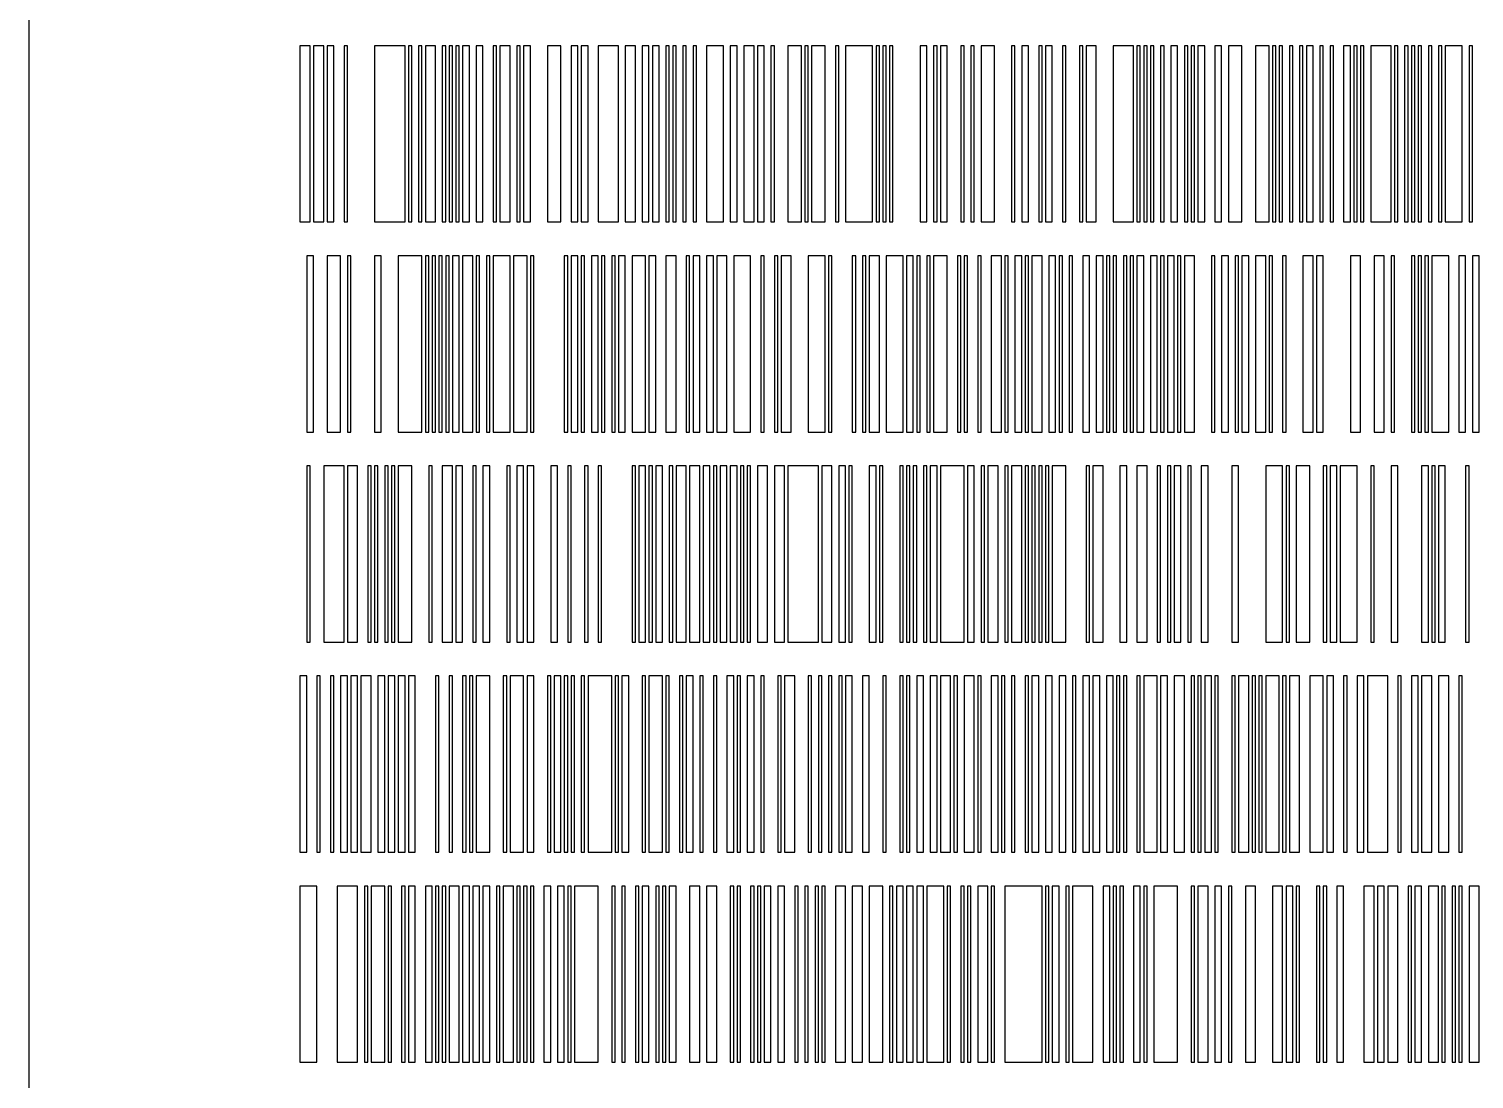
# Model space of a CAD drawing. Header units: metres. Extents: x -150 to 150, y -150 to 150.
# Drawn here: x -150 to -43.4, y -85.2 to -7.8 of the extents above; entities that cross this region are included whole.
import ezdxf

# ---------------------------------------------------------------- set-up
doc = ezdxf.new("R2010")
doc.units = ezdxf.units.M

msp = doc.modelspace()

# ---------------------------------------------------------------- linework, layer by layer
for points in [[(150, 150), (-150, 150), (-150, -150), (150, -150)], [(-130, -22), (-129.25, -22), (-129.25, -9), (-130, -9), (-130, -22)], [(-129, -22), (-128.25, -22), (-128.25, -9), (-129, -9), (-129, -22)], [(-128, -22), (-127.5, -22), (-127.5, -9), (-128, -9), (-128, -22)], [(-126.75, -22), (-126.5, -22), (-126.5, -9), (-126.75, -9), (-126.75, -22)], [(-124.5, -22), (-122.25, -22), (-122.25, -9), (-124.5, -9), (-124.5, -22)], [(-122, -22), (-121.75, -22), (-121.75, -9), (-122, -9), (-122, -22)], [(-121.25, -22), (-121, -22), (-121, -9), (-121.25, -9), (-121.25, -22)], [(-120.75, -22), (-120, -22), (-120, -9), (-120.75, -9), (-120.75, -22)], [(-119.5, -22), (-119.25, -22), (-119.25, -9), (-119.5, -9), (-119.5, -22)], [(-119, -22), (-118.75, -22), (-118.75, -9), (-119, -9), (-119, -22)], [(-118.5, -22), (-118.25, -22), (-118.25, -9), (-118.5, -9), (-118.5, -22)], [(-118, -22), (-117.5, -22), (-117.5, -9), (-118, -9), (-118, -22)], [(-117, -22), (-116.5, -22), (-116.5, -9), (-117, -9), (-117, -22)], [(-115.75, -22), (-115.5, -22), (-115.5, -9), (-115.75, -9), (-115.75, -22)], [(-115.25, -22), (-114.5, -22), (-114.5, -9), (-115.25, -9), (-115.25, -22)], [(-114, -22), (-113.75, -22), (-113.75, -9), (-114, -9), (-114, -22)], [(-113.5, -22), (-113, -22), (-113, -9), (-113.5, -9), (-113.5, -22)], [(-111.75, -22), (-110.75, -22), (-110.75, -9), (-111.75, -9), (-111.75, -22)], [(-110, -22), (-109.5, -22), (-109.5, -9), (-110, -9), (-110, -22)], [(-109.25, -22), (-108.75, -22), (-108.75, -9), (-109.25, -9), (-109.25, -22)], [(-108, -22), (-106.5, -22), (-106.5, -9), (-108, -9), (-108, -22)], [(-106, -22), (-105.25, -22), (-105.25, -9), (-106, -9), (-106, -22)], [(-104.75, -22), (-104.25, -22), (-104.25, -9), (-104.75, -9), (-104.75, -22)], [(-104, -22), (-103.5, -22), (-103.5, -9), (-104, -9), (-104, -22)], [(-103, -22), (-102.75, -22), (-102.75, -9), (-103, -9), (-103, -22)], [(-102.5, -22), (-102.25, -22), (-102.25, -9), (-102.5, -9), (-102.5, -22)], [(-101.75, -22), (-101.5, -22), (-101.5, -9), (-101.75, -9), (-101.75, -22)], [(-101, -22), (-100.75, -22), (-100.75, -9), (-101, -9), (-101, -22)], [(-100, -22), (-98.75, -22), (-98.75, -9), (-100, -9), (-100, -22)], [(-98.25, -22), (-97.75, -22), (-97.75, -9), (-98.25, -9), (-98.25, -22)], [(-97.25, -22), (-96.5, -22), (-96.5, -9), (-97.25, -9), (-97.25, -22)], [(-96.25, -22), (-95.75, -22), (-95.75, -9), (-96.25, -9), (-96.25, -22)], [(-95.25, -22), (-95, -22), (-95, -9), (-95.25, -9), (-95.25, -22)], [(-94, -22), (-93, -22), (-93, -9), (-94, -9), (-94, -22)], [(-92.75, -22), (-92.5, -22), (-92.5, -9), (-92.75, -9), (-92.75, -22)], [(-92.25, -22), (-91.25, -22), (-91.25, -9), (-92.25, -9), (-92.25, -22)], [(-90.5, -22), (-90.25, -22), (-90.25, -9), (-90.5, -9), (-90.5, -22)], [(-89.75, -22), (-87.75, -22), (-87.75, -9), (-89.75, -9), (-89.75, -22)], [(-87.5, -22), (-87.25, -22), (-87.25, -9), (-87.5, -9), (-87.5, -22)], [(-87, -22), (-86.75, -22), (-86.75, -9), (-87, -9), (-87, -22)], [(-86.5, -22), (-86.25, -22), (-86.25, -9), (-86.5, -9), (-86.5, -22)], [(-84.25, -22), (-83.75, -22), (-83.75, -9), (-84.25, -9), (-84.25, -22)], [(-83.25, -22), (-83, -22), (-83, -9), (-83.25, -9), (-83.25, -22)], [(-82.75, -22), (-82.25, -22), (-82.25, -9), (-82.75, -9), (-82.75, -22)], [(-81.25, -22), (-81, -22), (-81, -9), (-81.25, -9), (-81.25, -22)], [(-80.5, -22), (-80.25, -22), (-80.25, -9), (-80.5, -9), (-80.5, -22)], [(-79.75, -22), (-78.75, -22), (-78.75, -9), (-79.75, -9), (-79.75, -22)], [(-77.5, -22), (-77.25, -22), (-77.25, -9), (-77.5, -9), (-77.5, -22)], [(-76.75, -22), (-76.25, -22), (-76.25, -9), (-76.75, -9), (-76.75, -22)], [(-75.5, -22), (-75.25, -22), (-75.25, -9), (-75.5, -9), (-75.5, -22)], [(-75, -22), (-74.5, -22), (-74.5, -9), (-75, -9), (-75, -22)], [(-73.75, -22), (-73.5, -22), (-73.5, -9), (-73.75, -9), (-73.75, -22)], [(-72.5, -22), (-72.25, -22), (-72.25, -9), (-72.5, -9), (-72.5, -22)], [(-72, -22), (-71.25, -22), (-71.25, -9), (-72, -9), (-72, -22)], [(-70, -22), (-68.5, -22), (-68.5, -9), (-70, -9), (-70, -22)], [(-68.25, -22), (-68, -22), (-68, -9), (-68.25, -9), (-68.25, -22)], [(-67.75, -22), (-67.5, -22), (-67.5, -9), (-67.75, -9), (-67.75, -22)], [(-67.25, -22), (-67, -22), (-67, -9), (-67.25, -9), (-67.25, -22)], [(-66.5, -22), (-66.25, -22), (-66.25, -9), (-66.5, -9), (-66.5, -22)], [(-65.75, -22), (-65.25, -22), (-65.25, -9), (-65.75, -9), (-65.75, -22)], [(-64.75, -22), (-64.5, -22), (-64.5, -9), (-64.75, -9), (-64.75, -22)], [(-64.25, -22), (-64, -22), (-64, -9), (-64.25, -9), (-64.25, -22)], [(-63.75, -22), (-63.25, -22), (-63.25, -9), (-63.75, -9), (-63.75, -22)], [(-62.5, -22), (-62, -22), (-62, -9), (-62.5, -9), (-62.5, -22)], [(-61.5, -22), (-60.5, -22), (-60.5, -9), (-61.5, -9), (-61.5, -22)], [(-59.5, -22), (-58.5, -22), (-58.5, -9), (-59.5, -9), (-59.5, -22)], [(-58.25, -22), (-58, -22), (-58, -9), (-58.25, -9), (-58.25, -22)], [(-57.75, -22), (-57.5, -22), (-57.5, -9), (-57.75, -9), (-57.75, -22)], [(-57, -22), (-56.75, -22), (-56.75, -9), (-57, -9), (-57, -22)], [(-56.25, -22), (-56, -22), (-56, -9), (-56.25, -9), (-56.25, -22)], [(-55.75, -22), (-55.25, -22), (-55.25, -9), (-55.75, -9), (-55.75, -22)], [(-54.75, -22), (-54.5, -22), (-54.5, -9), (-54.75, -9), (-54.75, -22)], [(-54, -22), (-53.75, -22), (-53.75, -9), (-54, -9), (-54, -22)], [(-53, -22), (-52.5, -22), (-52.5, -9), (-53, -9), (-53, -22)], [(-52.25, -22), (-52, -22), (-52, -9), (-52.25, -9), (-52.25, -22)], [(-51.75, -22), (-51.5, -22), (-51.5, -9), (-51.75, -9), (-51.75, -22)], [(-51, -22), (-49.5, -22), (-49.5, -9), (-51, -9), (-51, -22)], [(-49.25, -22), (-49, -22), (-49, -9), (-49.25, -9), (-49.25, -22)], [(-48.5, -22), (-48.25, -22), (-48.25, -9), (-48.5, -9), (-48.5, -22)], [(-48, -22), (-47.75, -22), (-47.75, -9), (-48, -9), (-48, -22)], [(-47.5, -22), (-47.25, -22), (-47.25, -9), (-47.5, -9), (-47.5, -22)], [(-46.75, -22), (-46.5, -22), (-46.5, -9), (-46.75, -9), (-46.75, -22)], [(-46, -22), (-45.75, -22), (-45.75, -9), (-46, -9), (-46, -22)], [(-45.5, -22), (-44.25, -22), (-44.25, -9), (-45.5, -9), (-45.5, -22)], [(-43.75, -22), (-43.5, -22), (-43.5, -9), (-43.75, -9), (-43.75, -22)], [(-129.5, -37.5), (-129, -37.5), (-129, -24.5), (-129.5, -24.5), (-129.5, -37.5)], [(-128, -37.5), (-127, -37.5), (-127, -24.5), (-128, -24.5), (-128, -37.5)], [(-126.5, -37.5), (-126.25, -37.5), (-126.25, -24.5), (-126.5, -24.5), (-126.5, -37.5)], [(-124.5, -37.5), (-124, -37.5), (-124, -24.5), (-124.5, -24.5), (-124.5, -37.5)], [(-122.75, -37.5), (-121, -37.5), (-121, -24.5), (-122.75, -24.5), (-122.75, -37.5)], [(-120.75, -37.5), (-120.5, -37.5), (-120.5, -24.5), (-120.75, -24.5), (-120.75, -37.5)], [(-120.25, -37.5), (-120, -37.5), (-120, -24.5), (-120.25, -24.5), (-120.25, -37.5)], [(-119.75, -37.5), (-119.5, -37.5), (-119.5, -24.5), (-119.75, -24.5), (-119.75, -37.5)], [(-119.25, -37.5), (-119, -37.5), (-119, -24.5), (-119.25, -24.5), (-119.25, -37.5)], [(-118.75, -37.5), (-118.25, -37.5), (-118.25, -24.5), (-118.75, -24.5), (-118.75, -37.5)], [(-118, -37.5), (-117.25, -37.5), (-117.25, -24.5), (-118, -24.5), (-118, -37.5)], [(-117, -37.5), (-116.75, -37.5), (-116.75, -24.5), (-117, -24.5), (-117, -37.5)], [(-116.25, -37.5), (-116, -37.5), (-116, -24.5), (-116.25, -24.5), (-116.25, -37.5)], [(-115.75, -37.5), (-114.5, -37.5), (-114.5, -24.5), (-115.75, -24.5), (-115.75, -37.5)], [(-114.25, -37.5), (-113.25, -37.5), (-113.25, -24.5), (-114.25, -24.5), (-114.25, -37.5)], [(-113, -37.5), (-112.75, -37.5), (-112.75, -24.5), (-113, -24.5), (-113, -37.5)], [(-110.5, -37.5), (-110.25, -37.5), (-110.25, -24.5), (-110.5, -24.5), (-110.5, -37.5)], [(-110, -37.5), (-109.5, -37.5), (-109.5, -24.5), (-110, -24.5), (-110, -37.5)], [(-109.25, -37.5), (-109, -37.5), (-109, -24.5), (-109.25, -24.5), (-109.25, -37.5)], [(-108.5, -37.5), (-108, -37.5), (-108, -24.5), (-108.5, -24.5), (-108.5, -37.5)], [(-107.75, -37.5), (-107.5, -37.5), (-107.5, -24.5), (-107.75, -24.5), (-107.75, -37.5)], [(-107, -37.5), (-106.75, -37.5), (-106.75, -24.5), (-107, -24.5), (-107, -37.5)], [(-106.5, -37.5), (-106, -37.5), (-106, -24.5), (-106.5, -24.5), (-106.5, -37.5)], [(-105.5, -37.5), (-104.5, -37.5), (-104.5, -24.5), (-105.5, -24.5), (-105.5, -37.5)], [(-104.25, -37.5), (-103.75, -37.5), (-103.75, -24.5), (-104.25, -24.5), (-104.25, -37.5)], [(-103, -37.5), (-102.25, -37.5), (-102.25, -24.5), (-103, -24.5), (-103, -37.5)], [(-101.5, -37.5), (-101.25, -37.5), (-101.25, -24.5), (-101.5, -24.5), (-101.5, -37.5)], [(-101, -37.5), (-100.5, -37.5), (-100.5, -24.5), (-101, -24.5), (-101, -37.5)], [(-100, -37.5), (-99.5, -37.5), (-99.5, -24.5), (-100, -24.5), (-100, -37.5)], [(-99.25, -37.5), (-98.5, -37.5), (-98.5, -24.5), (-99.25, -24.5), (-99.25, -37.5)], [(-98, -37.5), (-96.75, -37.5), (-96.75, -24.5), (-98, -24.5), (-98, -37.5)], [(-96, -37.5), (-95.75, -37.5), (-95.75, -24.5), (-96, -24.5), (-96, -37.5)], [(-95, -37.5), (-94.75, -37.5), (-94.75, -24.5), (-95, -24.5), (-95, -37.5)], [(-94.5, -37.5), (-93.75, -37.5), (-93.75, -24.5), (-94.5, -24.5), (-94.5, -37.5)], [(-92.5, -37.5), (-91.25, -37.5), (-91.25, -24.5), (-92.5, -24.5), (-92.5, -37.5)], [(-91, -37.5), (-90.75, -37.5), (-90.75, -24.5), (-91, -24.5), (-91, -37.5)], [(-89.25, -37.5), (-89, -37.5), (-89, -24.5), (-89.25, -24.5), (-89.25, -37.5)], [(-88.5, -37.5), (-88.25, -37.5), (-88.25, -24.5), (-88.5, -24.5), (-88.5, -37.5)], [(-88, -37.5), (-87.25, -37.5), (-87.25, -24.5), (-88, -24.5), (-88, -37.5)], [(-86.75, -37.5), (-85.5, -37.5), (-85.5, -24.5), (-86.75, -24.5), (-86.75, -37.5)], [(-85.25, -37.5), (-84.75, -37.5), (-84.75, -24.5), (-85.25, -24.5), (-85.25, -37.5)], [(-84.5, -37.5), (-84.25, -37.5), (-84.25, -24.5), (-84.5, -24.5), (-84.5, -37.5)], [(-83.75, -37.5), (-83.5, -37.5), (-83.5, -24.5), (-83.75, -24.5), (-83.75, -37.5)], [(-83.25, -37.5), (-82.25, -37.5), (-82.25, -24.5), (-83.25, -24.5), (-83.25, -37.5)], [(-81.5, -37.5), (-81.25, -37.5), (-81.25, -24.5), (-81.5, -24.5), (-81.5, -37.5)], [(-81, -37.5), (-80.75, -37.5), (-80.75, -24.5), (-81, -24.5), (-81, -37.5)], [(-80, -37.5), (-79.75, -37.5), (-79.75, -24.5), (-80, -24.5), (-80, -37.5)], [(-79, -37.5), (-78.25, -37.5), (-78.25, -24.5), (-79, -24.5), (-79, -37.5)], [(-78, -37.5), (-77.75, -37.5), (-77.75, -24.5), (-78, -24.5), (-78, -37.5)], [(-77.25, -37.5), (-76.75, -37.5), (-76.75, -24.5), (-77.25, -24.5), (-77.25, -37.5)], [(-76.5, -37.5), (-76.25, -37.5), (-76.25, -24.5), (-76.5, -24.5), (-76.5, -37.5)], [(-76, -37.5), (-75.25, -37.5), (-75.25, -24.5), (-76, -24.5), (-76, -37.5)], [(-74.75, -37.5), (-74.25, -37.5), (-74.25, -24.5), (-74.75, -24.5), (-74.75, -37.5)], [(-74, -37.5), (-73.75, -37.5), (-73.75, -24.5), (-74, -24.5), (-74, -37.5)], [(-73.25, -37.5), (-73, -37.5), (-73, -24.5), (-73.25, -24.5), (-73.25, -37.5)], [(-72.25, -37.5), (-71.75, -37.5), (-71.75, -24.5), (-72.25, -24.5), (-72.25, -37.5)], [(-71.25, -37.5), (-70.75, -37.5), (-70.75, -24.5), (-71.25, -24.5), (-71.25, -37.5)], [(-70.5, -37.5), (-70.25, -37.5), (-70.25, -24.5), (-70.5, -24.5), (-70.5, -37.5)], [(-70, -37.5), (-69.75, -37.5), (-69.75, -24.5), (-70, -24.5), (-70, -37.5)], [(-69.25, -37.5), (-69, -37.5), (-69, -24.5), (-69.25, -24.5), (-69.25, -37.5)], [(-68.75, -37.5), (-68.5, -37.5), (-68.5, -24.5), (-68.75, -24.5), (-68.75, -37.5)], [(-68.25, -37.5), (-67.75, -37.5), (-67.75, -24.5), (-68.25, -24.5), (-68.25, -37.5)], [(-67.25, -37.5), (-66.75, -37.5), (-66.75, -24.5), (-67.25, -24.5), (-67.25, -37.5)], [(-66.5, -37.5), (-66.25, -37.5), (-66.25, -24.5), (-66.5, -24.5), (-66.5, -37.5)], [(-66, -37.5), (-65.5, -37.5), (-65.5, -24.5), (-66, -24.5), (-66, -37.5)], [(-65.25, -37.5), (-65, -37.5), (-65, -24.5), (-65.25, -24.5), (-65.25, -37.5)], [(-64.75, -37.5), (-64, -37.5), (-64, -24.5), (-64.75, -24.5), (-64.75, -37.5)], [(-62.75, -37.5), (-62.5, -37.5), (-62.5, -24.5), (-62.75, -24.5), (-62.75, -37.5)], [(-62, -37.5), (-61.5, -37.5), (-61.5, -24.5), (-62, -24.5), (-62, -37.5)], [(-61, -37.5), (-60.75, -37.5), (-60.75, -24.5), (-61, -24.5), (-61, -37.5)], [(-60.5, -37.5), (-60, -37.5), (-60, -24.5), (-60.5, -24.5), (-60.5, -37.5)], [(-59.5, -37.5), (-58.75, -37.5), (-58.75, -24.5), (-59.5, -24.5), (-59.5, -37.5)], [(-58.5, -37.5), (-58.25, -37.5), (-58.25, -24.5), (-58.5, -24.5), (-58.5, -37.5)], [(-57.5, -37.5), (-57.25, -37.5), (-57.25, -24.5), (-57.5, -24.5), (-57.5, -37.5)], [(-56, -37.5), (-55.25, -37.5), (-55.25, -24.5), (-56, -24.5), (-56, -37.5)], [(-55, -37.5), (-54.5, -37.5), (-54.5, -24.5), (-55, -24.5), (-55, -37.5)], [(-52.5, -37.5), (-51.75, -37.5), (-51.75, -24.5), (-52.5, -24.5), (-52.5, -37.5)], [(-50.75, -37.5), (-50, -37.5), (-50, -24.5), (-50.75, -24.5), (-50.75, -37.5)], [(-49.5, -37.5), (-49.25, -37.5), (-49.25, -24.5), (-49.5, -24.5), (-49.5, -37.5)], [(-48, -37.5), (-47.75, -37.5), (-47.75, -24.5), (-48, -24.5), (-48, -37.5)], [(-47.5, -37.5), (-47.25, -37.5), (-47.25, -24.5), (-47.5, -24.5), (-47.5, -37.5)], [(-47, -37.5), (-46.75, -37.5), (-46.75, -24.5), (-47, -24.5), (-47, -37.5)], [(-46.5, -37.5), (-45.25, -37.5), (-45.25, -24.5), (-46.5, -24.5), (-46.5, -37.5)], [(-44.5, -37.5), (-44, -37.5), (-44, -24.5), (-44.5, -24.5), (-44.5, -37.5)], [(-43.5, -37.5), (-43, -37.5), (-43, -24.5), (-43.5, -24.5), (-43.5, -37.5)], [(-129.5, -53), (-129.25, -53), (-129.25, -40), (-129.5, -40), (-129.5, -53)], [(-128.25, -53), (-126.75, -53), (-126.75, -40), (-128.25, -40), (-128.25, -53)], [(-126.5, -53), (-125.75, -53), (-125.75, -40), (-126.5, -40), (-126.5, -53)], [(-125, -53), (-124.75, -53), (-124.75, -40), (-125, -40), (-125, -53)], [(-124.5, -53), (-124.25, -53), (-124.25, -40), (-124.5, -40), (-124.5, -53)], [(-123.75, -53), (-123.5, -53), (-123.5, -40), (-123.75, -40), (-123.75, -53)], [(-123.25, -53), (-123, -53), (-123, -40), (-123.25, -40), (-123.25, -53)], [(-122.75, -53), (-121.75, -53), (-121.75, -40), (-122.75, -40), (-122.75, -53)], [(-120.5, -53), (-120.25, -53), (-120.25, -40), (-120.5, -40), (-120.5, -53)], [(-119.5, -53), (-118.75, -53), (-118.75, -40), (-119.5, -40), (-119.5, -53)], [(-118.5, -53), (-118, -53), (-118, -40), (-118.5, -40), (-118.5, -53)], [(-117.25, -53), (-117, -53), (-117, -40), (-117.25, -40), (-117.25, -53)], [(-116.5, -53), (-116, -53), (-116, -40), (-116.5, -40), (-116.5, -53)], [(-114.75, -53), (-114.5, -53), (-114.5, -40), (-114.75, -40), (-114.75, -53)], [(-114, -53), (-113.5, -53), (-113.5, -40), (-114, -40), (-114, -53)], [(-113.25, -53), (-112.75, -53), (-112.75, -40), (-113.25, -40), (-113.25, -53)], [(-111.5, -53), (-111, -53), (-111, -40), (-111.5, -40), (-111.5, -53)], [(-110.25, -53), (-110, -53), (-110, -40), (-110.25, -40), (-110.25, -53)], [(-109, -53), (-108.75, -53), (-108.75, -40), (-109, -40), (-109, -53)], [(-108, -53), (-107.75, -53), (-107.75, -40), (-108, -40), (-108, -53)], [(-105.5, -53), (-105.25, -53), (-105.25, -40), (-105.5, -40), (-105.5, -53)], [(-105, -53), (-104.5, -53), (-104.5, -40), (-105, -40), (-105, -53)], [(-104.25, -53), (-104, -53), (-104, -40), (-104.25, -40), (-104.25, -53)], [(-103.75, -53), (-103.25, -53), (-103.25, -40), (-103.75, -40), (-103.75, -53)], [(-102.75, -53), (-102.5, -53), (-102.5, -40), (-102.75, -40), (-102.75, -53)], [(-102.25, -53), (-101.5, -53), (-101.5, -40), (-102.25, -40), (-102.25, -53)], [(-101.25, -53), (-100.5, -53), (-100.5, -40), (-101.25, -40), (-101.25, -53)], [(-100.25, -53), (-99.75, -53), (-99.75, -40), (-100.25, -40), (-100.25, -53)], [(-99.5, -53), (-99.25, -53), (-99.25, -40), (-99.5, -40), (-99.5, -53)], [(-99, -53), (-98.5, -53), (-98.5, -40), (-99, -40), (-99, -53)], [(-98.25, -53), (-97.75, -53), (-97.75, -40), (-98.25, -40), (-98.25, -53)], [(-97.5, -53), (-97.25, -53), (-97.25, -40), (-97.5, -40), (-97.5, -53)], [(-97, -53), (-96.75, -53), (-96.75, -40), (-97, -40), (-97, -53)], [(-96.25, -53), (-95.5, -53), (-95.5, -40), (-96.25, -40), (-96.25, -53)], [(-95, -53), (-94.25, -53), (-94.25, -40), (-95, -40), (-95, -53)], [(-94, -53), (-91.75, -53), (-91.75, -40), (-94, -40), (-94, -53)], [(-91.5, -53), (-90.75, -53), (-90.75, -40), (-91.5, -40), (-91.5, -53)], [(-90.25, -53), (-89.75, -53), (-89.75, -40), (-90.25, -40), (-90.25, -53)], [(-89.5, -53), (-89.25, -53), (-89.25, -40), (-89.5, -40), (-89.5, -53)], [(-88, -53), (-87.5, -53), (-87.5, -40), (-88, -40), (-88, -53)], [(-87.25, -53), (-87, -53), (-87, -40), (-87.25, -40), (-87.25, -53)], [(-85.75, -53), (-85.5, -53), (-85.5, -40), (-85.75, -40), (-85.75, -53)], [(-85.25, -53), (-85, -53), (-85, -40), (-85.25, -40), (-85.25, -53)], [(-84.75, -53), (-84.5, -53), (-84.5, -40), (-84.75, -40), (-84.75, -53)], [(-84, -53), (-83.75, -53), (-83.75, -40), (-84, -40), (-84, -53)], [(-83.5, -53), (-83, -53), (-83, -40), (-83.5, -40), (-83.5, -53)], [(-82.75, -53), (-81, -53), (-81, -40), (-82.75, -40), (-82.75, -53)], [(-80.75, -53), (-80.25, -53), (-80.25, -40), (-80.75, -40), (-80.75, -53)], [(-79.75, -53), (-79.5, -53), (-79.5, -40), (-79.75, -40), (-79.75, -53)], [(-79.25, -53), (-78.5, -53), (-78.5, -40), (-79.25, -40), (-79.25, -53)], [(-78, -53), (-77.75, -53), (-77.75, -40), (-78, -40), (-78, -53)], [(-77.5, -53), (-76.75, -53), (-76.75, -40), (-77.5, -40), (-77.5, -53)], [(-76.5, -53), (-76.25, -53), (-76.25, -40), (-76.5, -40), (-76.5, -53)], [(-76, -53), (-75.75, -53), (-75.75, -40), (-76, -40), (-76, -53)], [(-75.5, -53), (-75.25, -53), (-75.25, -40), (-75.5, -40), (-75.5, -53)], [(-75, -53), (-74.75, -53), (-74.75, -40), (-75, -40), (-75, -53)], [(-74.5, -53), (-73.5, -53), (-73.5, -40), (-74.5, -40), (-74.5, -53)], [(-72, -53), (-71.75, -53), (-71.75, -40), (-72, -40), (-72, -53)], [(-71.5, -53), (-70.75, -53), (-70.75, -40), (-71.5, -40), (-71.5, -53)], [(-69.5, -53), (-69, -53), (-69, -40), (-69.5, -40), (-69.5, -53)], [(-68.25, -53), (-67.5, -53), (-67.5, -40), (-68.25, -40), (-68.25, -53)], [(-66.75, -53), (-66.5, -53), (-66.5, -40), (-66.75, -40), (-66.75, -53)], [(-66, -53), (-65.75, -53), (-65.75, -40), (-66, -40), (-66, -53)], [(-65.5, -53), (-65, -53), (-65, -40), (-65.5, -40), (-65.5, -53)], [(-64.5, -53), (-64.25, -53), (-64.25, -40), (-64.5, -40), (-64.5, -53)], [(-63.5, -53), (-63, -53), (-63, -40), (-63.5, -40), (-63.5, -53)], [(-61.25, -53), (-60.75, -53), (-60.75, -40), (-61.25, -40), (-61.25, -53)], [(-58.75, -53), (-57.5, -53), (-57.5, -40), (-58.75, -40), (-58.75, -53)], [(-57.25, -53), (-57, -53), (-57, -40), (-57.25, -40), (-57.25, -53)], [(-56.5, -53), (-55.5, -53), (-55.5, -40), (-56.5, -40), (-56.5, -53)], [(-54.5, -53), (-54.25, -53), (-54.25, -40), (-54.5, -40), (-54.5, -53)], [(-54, -53), (-53.5, -53), (-53.5, -40), (-54, -40), (-54, -53)], [(-53.25, -53), (-52, -53), (-52, -40), (-53.25, -40), (-53.25, -53)], [(-51, -53), (-50.75, -53), (-50.75, -40), (-51, -40), (-51, -53)], [(-49.5, -53), (-49, -53), (-49, -40), (-49.5, -40), (-49.5, -53)], [(-47.25, -53), (-46.75, -53), (-46.75, -40), (-47.25, -40), (-47.25, -53)], [(-46.5, -53), (-46.25, -53), (-46.25, -40), (-46.5, -40), (-46.5, -53)], [(-46, -53), (-45.5, -53), (-45.5, -40), (-46, -40), (-46, -53)], [(-44, -53), (-43.75, -53), (-43.75, -40), (-44, -40), (-44, -53)], [(-130, -68.5), (-129.5, -68.5), (-129.5, -55.5), (-130, -55.5), (-130, -68.5)], [(-128.75, -68.5), (-128.5, -68.5), (-128.5, -55.5), (-128.75, -55.5), (-128.75, -68.5)], [(-127.75, -68.5), (-127.5, -68.5), (-127.5, -55.5), (-127.75, -55.5), (-127.75, -68.5)], [(-127, -68.5), (-126.5, -68.5), (-126.5, -55.5), (-127, -55.5), (-127, -68.5)], [(-126.25, -68.5), (-125.75, -68.5), (-125.75, -55.5), (-126.25, -55.5), (-126.25, -68.5)], [(-125.5, -68.5), (-124.75, -68.5), (-124.75, -55.5), (-125.5, -55.5), (-125.5, -68.5)], [(-124.25, -68.5), (-123.75, -68.5), (-123.75, -55.5), (-124.25, -55.5), (-124.25, -68.5)], [(-123.5, -68.5), (-123, -68.5), (-123, -55.5), (-123.5, -55.5), (-123.5, -68.5)], [(-122.75, -68.5), (-122.25, -68.5), (-122.25, -55.5), (-122.75, -55.5), (-122.75, -68.5)], [(-122, -68.5), (-121.5, -68.5), (-121.5, -55.5), (-122, -55.5), (-122, -68.5)], [(-120, -68.5), (-119.75, -68.5), (-119.75, -55.5), (-120, -55.5), (-120, -68.5)], [(-119, -68.5), (-118.75, -68.5), (-118.75, -55.5), (-119, -55.5), (-119, -68.5)], [(-118, -68.5), (-117.75, -68.5), (-117.75, -55.5), (-118, -55.5), (-118, -68.5)], [(-117.5, -68.5), (-117.25, -68.5), (-117.25, -55.5), (-117.5, -55.5), (-117.5, -68.5)], [(-117, -68.5), (-116, -68.5), (-116, -55.5), (-117, -55.5), (-117, -68.5)], [(-115, -68.5), (-114.75, -68.5), (-114.75, -55.5), (-115, -55.5), (-115, -68.5)], [(-114.5, -68.5), (-113.5, -68.5), (-113.5, -55.5), (-114.5, -55.5), (-114.5, -68.5)], [(-113.25, -68.5), (-112.75, -68.5), (-112.75, -55.5), (-113.25, -55.5), (-113.25, -68.5)], [(-111.75, -68.5), (-111.5, -68.5), (-111.5, -55.5), (-111.75, -55.5), (-111.75, -68.5)], [(-111.25, -68.5), (-110.75, -68.5), (-110.75, -55.5), (-111.25, -55.5), (-111.25, -68.5)], [(-110.5, -68.5), (-110.25, -68.5), (-110.25, -55.5), (-110.5, -55.5), (-110.5, -68.5)], [(-110, -68.5), (-109.75, -68.5), (-109.75, -55.5), (-110, -55.5), (-110, -68.5)], [(-109.25, -68.5), (-109, -68.5), (-109, -55.5), (-109.25, -55.5), (-109.25, -68.5)], [(-108.75, -68.5), (-107, -68.5), (-107, -55.5), (-108.75, -55.5), (-108.75, -68.5)], [(-106.75, -68.5), (-106.5, -68.5), (-106.5, -55.5), (-106.75, -55.5), (-106.75, -68.5)], [(-106.25, -68.5), (-105.75, -68.5), (-105.75, -55.5), (-106.25, -55.5), (-106.25, -68.5)], [(-104.75, -68.5), (-104.5, -68.5), (-104.5, -55.5), (-104.75, -55.5), (-104.75, -68.5)], [(-104.25, -68.5), (-103.25, -68.5), (-103.25, -55.5), (-104.25, -55.5), (-104.25, -68.5)], [(-103, -68.5), (-102.75, -68.5), (-102.75, -55.5), (-103, -55.5), (-103, -68.5)], [(-102, -68.5), (-101.75, -68.5), (-101.75, -55.5), (-102, -55.5), (-102, -68.5)], [(-101.5, -68.5), (-101, -68.5), (-101, -55.5), (-101.5, -55.5), (-101.5, -68.5)], [(-100.5, -68.5), (-100.25, -68.5), (-100.25, -55.5), (-100.5, -55.5), (-100.5, -68.5)], [(-99.5, -68.5), (-99.25, -68.5), (-99.25, -55.5), (-99.5, -55.5), (-99.5, -68.5)], [(-98.5, -68.5), (-98, -68.5), (-98, -55.5), (-98.5, -55.5), (-98.5, -68.5)], [(-97.75, -68.5), (-97.5, -68.5), (-97.5, -55.5), (-97.75, -55.5), (-97.75, -68.5)], [(-97, -68.5), (-96.5, -68.5), (-96.5, -55.5), (-97, -55.5), (-97, -68.5)], [(-96, -68.5), (-95.75, -68.5), (-95.75, -55.5), (-96, -55.5), (-96, -68.5)], [(-94.75, -68.5), (-94.5, -68.5), (-94.5, -55.5), (-94.75, -55.5), (-94.75, -68.5)], [(-94.25, -68.5), (-93.5, -68.5), (-93.5, -55.5), (-94.25, -55.5), (-94.25, -68.5)], [(-92.5, -68.5), (-92.25, -68.5), (-92.25, -55.5), (-92.5, -55.5), (-92.5, -68.5)], [(-91.75, -68.5), (-91.5, -68.5), (-91.5, -55.5), (-91.75, -55.5), (-91.75, -68.5)], [(-91, -68.5), (-90.75, -68.5), (-90.75, -55.5), (-91, -55.5), (-91, -68.5)], [(-90.25, -68.5), (-90, -68.5), (-90, -55.5), (-90.25, -55.5), (-90.25, -68.5)], [(-89.75, -68.5), (-89.25, -68.5), (-89.25, -55.5), (-89.75, -55.5), (-89.75, -68.5)], [(-88.5, -68.5), (-88, -68.5), (-88, -55.5), (-88.5, -55.5), (-88.5, -68.5)], [(-87, -68.5), (-86.75, -68.5), (-86.75, -55.5), (-87, -55.5), (-87, -68.5)], [(-85.75, -68.5), (-85.5, -68.5), (-85.5, -55.5), (-85.75, -55.5), (-85.75, -68.5)], [(-85.25, -68.5), (-85, -68.5), (-85, -55.5), (-85.25, -55.5), (-85.25, -68.5)], [(-84.5, -68.5), (-84, -68.5), (-84, -55.5), (-84.5, -55.5), (-84.5, -68.5)], [(-83.5, -68.5), (-83, -68.5), (-83, -55.5), (-83.5, -55.5), (-83.5, -68.5)], [(-82.75, -68.5), (-82, -68.5), (-82, -55.5), (-82.75, -55.5), (-82.75, -68.5)], [(-81.75, -68.5), (-81.5, -68.5), (-81.5, -55.5), (-81.75, -55.5), (-81.75, -68.5)], [(-81, -68.5), (-80.25, -68.5), (-80.25, -55.5), (-81, -55.5), (-81, -68.5)], [(-80, -68.5), (-79.75, -68.5), (-79.75, -55.5), (-80, -55.5), (-80, -68.5)], [(-79, -68.5), (-78.5, -68.5), (-78.5, -55.5), (-79, -55.5), (-79, -68.5)], [(-78.25, -68.5), (-78, -68.5), (-78, -55.5), (-78.25, -55.5), (-78.25, -68.5)], [(-77.5, -68.5), (-77.25, -68.5), (-77.25, -55.5), (-77.5, -55.5), (-77.5, -68.5)], [(-76.5, -68.5), (-76.25, -68.5), (-76.25, -55.5), (-76.5, -55.5), (-76.5, -68.5)], [(-76, -68.5), (-75.5, -68.5), (-75.5, -55.5), (-76, -55.5), (-76, -68.5)], [(-75, -68.5), (-74.5, -68.5), (-74.5, -55.5), (-75, -55.5), (-75, -68.5)], [(-74, -68.5), (-73.5, -68.5), (-73.5, -55.5), (-74, -55.5), (-74, -68.5)], [(-73, -68.5), (-72.75, -68.5), (-72.75, -55.5), (-73, -55.5), (-73, -68.5)], [(-72.25, -68.5), (-71.75, -68.5), (-71.75, -55.5), (-72.25, -55.5), (-72.25, -68.5)], [(-71.5, -68.5), (-71, -68.5), (-71, -55.5), (-71.5, -55.5), (-71.5, -68.5)], [(-70.5, -68.5), (-70, -68.5), (-70, -55.5), (-70.5, -55.5), (-70.5, -68.5)], [(-69.75, -68.5), (-69.5, -68.5), (-69.5, -55.5), (-69.75, -55.5), (-69.75, -68.5)], [(-69.25, -68.5), (-69, -68.5), (-69, -55.5), (-69.25, -55.5), (-69.25, -68.5)], [(-68.25, -68.5), (-68, -68.5), (-68, -55.5), (-68.25, -55.5), (-68.25, -68.5)], [(-67.75, -68.5), (-66.75, -68.5), (-66.75, -55.5), (-67.75, -55.5), (-67.75, -68.5)], [(-66.5, -68.5), (-66, -68.5), (-66, -55.5), (-66.5, -55.5), (-66.5, -68.5)], [(-65.5, -68.5), (-64.75, -68.5), (-64.75, -55.5), (-65.5, -55.5), (-65.5, -68.5)], [(-64.25, -68.5), (-64, -68.5), (-64, -55.5), (-64.25, -55.5), (-64.25, -68.5)], [(-63.75, -68.5), (-63.5, -68.5), (-63.5, -55.5), (-63.75, -55.5), (-63.75, -68.5)], [(-63.25, -68.5), (-62.75, -68.5), (-62.75, -55.5), (-63.25, -55.5), (-63.25, -68.5)], [(-62.5, -68.5), (-62.25, -68.5), (-62.25, -55.5), (-62.5, -55.5), (-62.5, -68.5)], [(-61.25, -68.5), (-61, -68.5), (-61, -55.5), (-61.25, -55.5), (-61.25, -68.5)], [(-60.75, -68.5), (-60, -68.5), (-60, -55.5), (-60.75, -55.5), (-60.75, -68.5)], [(-59.75, -68.5), (-59.5, -68.5), (-59.5, -55.5), (-59.75, -55.5), (-59.75, -68.5)], [(-59.25, -68.5), (-59, -68.5), (-59, -55.5), (-59.25, -55.5), (-59.25, -68.5)], [(-58.75, -68.5), (-57.75, -68.5), (-57.75, -55.5), (-58.75, -55.5), (-58.75, -68.5)], [(-57.5, -68.5), (-57.25, -68.5), (-57.25, -55.5), (-57.5, -55.5), (-57.5, -68.5)], [(-57, -68.5), (-56.25, -68.5), (-56.25, -55.5), (-57, -55.5), (-57, -68.5)], [(-55.5, -68.5), (-54.5, -68.5), (-54.5, -55.5), (-55.5, -55.5), (-55.5, -68.5)], [(-54.25, -68.5), (-53.75, -68.5), (-53.75, -55.5), (-54.25, -55.5), (-54.25, -68.5)], [(-53, -68.5), (-52.75, -68.5), (-52.75, -55.5), (-53, -55.5), (-53, -68.5)], [(-52, -68.5), (-51.5, -68.5), (-51.5, -55.5), (-52, -55.5), (-52, -68.5)], [(-51.25, -68.5), (-49.75, -68.5), (-49.75, -55.5), (-51.25, -55.5), (-51.25, -68.5)], [(-49, -68.5), (-48.75, -68.5), (-48.75, -55.5), (-49, -55.5), (-49, -68.5)], [(-48, -68.5), (-47.5, -68.5), (-47.5, -55.5), (-48, -55.5), (-48, -68.5)], [(-47.25, -68.5), (-46.5, -68.5), (-46.5, -55.5), (-47.25, -55.5), (-47.25, -68.5)], [(-46, -68.5), (-45.25, -68.5), (-45.25, -55.5), (-46, -55.5), (-46, -68.5)], [(-44.5, -68.5), (-44.25, -68.5), (-44.25, -55.5), (-44.5, -55.5), (-44.5, -68.5)], [(-130, -84), (-128.75, -84), (-128.75, -71), (-130, -71), (-130, -84)], [(-127.25, -84), (-125.75, -84), (-125.75, -71), (-127.25, -71), (-127.25, -84)], [(-125.25, -84), (-125, -84), (-125, -71), (-125.25, -71), (-125.25, -84)], [(-124.75, -84), (-123.75, -84), (-123.75, -71), (-124.75, -71), (-124.75, -84)], [(-123.5, -84), (-123.25, -84), (-123.25, -71), (-123.5, -71), (-123.5, -84)], [(-122.5, -84), (-122.25, -84), (-122.25, -71), (-122.5, -71), (-122.5, -84)], [(-122, -84), (-121.5, -84), (-121.5, -71), (-122, -71), (-122, -84)], [(-120.75, -84), (-120.25, -84), (-120.25, -71), (-120.75, -71), (-120.75, -84)], [(-120, -84), (-119.75, -84), (-119.75, -71), (-120, -71), (-120, -84)], [(-119.5, -84), (-119.25, -84), (-119.25, -71), (-119.5, -71), (-119.5, -84)], [(-119, -84), (-118.25, -84), (-118.25, -71), (-119, -71), (-119, -84)], [(-118, -84), (-117.5, -84), (-117.5, -71), (-118, -71), (-118, -84)], [(-117.25, -84), (-116.75, -84), (-116.75, -71), (-117.25, -71), (-117.25, -84)], [(-116.5, -84), (-116, -84), (-116, -71), (-116.5, -71), (-116.5, -84)], [(-115.5, -84), (-115.25, -84), (-115.25, -71), (-115.5, -71), (-115.5, -84)], [(-115, -84), (-114.25, -84), (-114.25, -71), (-115, -71), (-115, -84)], [(-114, -84), (-113.75, -84), (-113.75, -71), (-114, -71), (-114, -84)], [(-113.5, -84), (-113.25, -84), (-113.25, -71), (-113.5, -71), (-113.5, -84)], [(-113, -84), (-112.75, -84), (-112.75, -71), (-113, -71), (-113, -84)], [(-112, -84), (-111.5, -84), (-111.5, -71), (-112, -71), (-112, -84)], [(-111, -84), (-110.5, -84), (-110.5, -71), (-111, -71), (-111, -84)], [(-110.25, -84), (-110, -84), (-110, -71), (-110.25, -71), (-110.25, -84)], [(-109.75, -84), (-108, -84), (-108, -71), (-109.75, -71), (-109.75, -84)], [(-107, -84), (-106.75, -84), (-106.75, -71), (-107, -71), (-107, -84)], [(-106.25, -84), (-106, -84), (-106, -71), (-106.25, -71), (-106.25, -84)], [(-105.25, -84), (-105, -84), (-105, -71), (-105.25, -71), (-105.25, -84)], [(-104.75, -84), (-104.25, -84), (-104.25, -71), (-104.75, -71), (-104.75, -84)], [(-103.75, -84), (-103.5, -84), (-103.5, -71), (-103.75, -71), (-103.75, -84)], [(-103.25, -84), (-103, -84), (-103, -71), (-103.25, -71), (-103.25, -84)], [(-102.75, -84), (-102.25, -84), (-102.25, -71), (-102.75, -71), (-102.75, -84)], [(-101.25, -84), (-100.5, -84), (-100.5, -71), (-101.25, -71), (-101.25, -84)], [(-100, -84), (-99.25, -84), (-99.25, -71), (-100, -71), (-100, -84)], [(-98.25, -84), (-98, -84), (-98, -71), (-98.25, -71), (-98.25, -84)], [(-97.75, -84), (-97.5, -84), (-97.5, -71), (-97.75, -71), (-97.75, -84)], [(-96.75, -84), (-96.5, -84), (-96.5, -71), (-96.75, -71), (-96.75, -84)], [(-96.25, -84), (-96, -84), (-96, -71), (-96.25, -71), (-96.25, -84)], [(-95.75, -84), (-95.25, -84), (-95.25, -71), (-95.75, -71), (-95.75, -84)], [(-94.75, -84), (-94.25, -84), (-94.25, -71), (-94.75, -71), (-94.75, -84)], [(-93.5, -84), (-93.25, -84), (-93.25, -71), (-93.5, -71), (-93.5, -84)], [(-92.75, -84), (-92.5, -84), (-92.5, -71), (-92.75, -71), (-92.75, -84)], [(-92, -84), (-91.75, -84), (-91.75, -71), (-92, -71), (-92, -84)], [(-91.5, -84), (-91.25, -84), (-91.25, -71), (-91.5, -71), (-91.5, -84)], [(-90.5, -84), (-89.75, -84), (-89.75, -71), (-90.5, -71), (-90.5, -84)], [(-89.25, -84), (-88.5, -84), (-88.5, -71), (-89.25, -71), (-89.25, -84)], [(-88, -84), (-87, -84), (-87, -71), (-88, -71), (-88, -84)], [(-86.5, -84), (-86.25, -84), (-86.25, -71), (-86.5, -71), (-86.5, -84)], [(-86, -84), (-85.5, -84), (-85.5, -71), (-86, -71), (-86, -84)], [(-85.25, -84), (-84.75, -84), (-84.75, -71), (-85.25, -71), (-85.25, -84)], [(-84.5, -84), (-84, -84), (-84, -71), (-84.5, -71), (-84.5, -84)], [(-83.75, -84), (-82.5, -84), (-82.5, -71), (-83.75, -71), (-83.75, -84)], [(-82.25, -84), (-82, -84), (-82, -71), (-82.25, -71), (-82.25, -84)], [(-81.25, -84), (-81, -84), (-81, -71), (-81.25, -71), (-81.25, -84)], [(-80.75, -84), (-80.5, -84), (-80.5, -71), (-80.75, -71), (-80.75, -84)], [(-80, -84), (-79.25, -84), (-79.25, -71), (-80, -71), (-80, -84)], [(-79, -84), (-78.75, -84), (-78.75, -71), (-79, -71), (-79, -84)], [(-78, -84), (-75.25, -84), (-75.25, -71), (-78, -71), (-78, -84)], [(-75, -84), (-74.75, -84), (-74.75, -71), (-75, -71), (-75, -84)], [(-74.5, -84), (-74, -84), (-74, -71), (-74.5, -71), (-74.5, -84)], [(-73.5, -84), (-73.25, -84), (-73.25, -71), (-73.5, -71), (-73.5, -84)], [(-73, -84), (-71.5, -84), (-71.5, -71), (-73, -71), (-73, -84)], [(-70.75, -84), (-70.25, -84), (-70.25, -71), (-70.75, -71), (-70.75, -84)], [(-70, -84), (-69.75, -84), (-69.75, -71), (-70, -71), (-70, -84)], [(-69.5, -84), (-69.25, -84), (-69.25, -71), (-69.5, -71), (-69.5, -84)], [(-68.5, -84), (-68, -84), (-68, -71), (-68.5, -71), (-68.5, -84)], [(-67.75, -84), (-67.5, -84), (-67.5, -71), (-67.75, -71), (-67.75, -84)], [(-67, -84), (-65.25, -84), (-65.25, -71), (-67, -71), (-67, -84)], [(-64.25, -84), (-64, -84), (-64, -71), (-64.25, -71), (-64.25, -84)], [(-63.75, -84), (-63, -84), (-63, -71), (-63.75, -71), (-63.75, -84)], [(-62.5, -84), (-62, -84), (-62, -71), (-62.5, -71), (-62.5, -84)], [(-61.5, -84), (-61.25, -84), (-61.25, -71), (-61.5, -71), (-61.5, -84)], [(-60.25, -84), (-59.5, -84), (-59.5, -71), (-60.25, -71), (-60.25, -84)], [(-58.25, -84), (-57.5, -84), (-57.5, -71), (-58.25, -71), (-58.25, -84)], [(-57.25, -84), (-56.75, -84), (-56.75, -71), (-57.25, -71), (-57.25, -84)], [(-56.5, -84), (-56.25, -84), (-56.25, -71), (-56.5, -71), (-56.5, -84)], [(-55, -84), (-54.75, -84), (-54.75, -71), (-55, -71), (-55, -84)], [(-54.5, -84), (-54.25, -84), (-54.25, -71), (-54.5, -71), (-54.5, -84)], [(-53.5, -84), (-53, -84), (-53, -71), (-53.5, -71), (-53.5, -84)], [(-51.5, -84), (-50.75, -84), (-50.75, -71), (-51.5, -71), (-51.5, -84)], [(-50.5, -84), (-50, -84), (-50, -71), (-50.5, -71), (-50.5, -84)], [(-49.75, -84), (-49, -84), (-49, -71), (-49.75, -71), (-49.75, -84)], [(-48.25, -84), (-48, -84), (-48, -71), (-48.25, -71), (-48.25, -84)], [(-47.75, -84), (-47.25, -84), (-47.25, -71), (-47.75, -71), (-47.75, -84)], [(-46.75, -84), (-46, -84), (-46, -71), (-46.75, -71), (-46.75, -84)], [(-45.75, -84), (-45.5, -84), (-45.5, -71), (-45.75, -71), (-45.75, -84)], [(-45, -84), (-44.75, -84), (-44.75, -71), (-45, -71), (-45, -84)], [(-44.5, -84), (-44.25, -84), (-44.25, -71), (-44.5, -71), (-44.5, -84)], [(-43.75, -84), (-43, -84), (-43, -71), (-43.75, -71), (-43.75, -84)]]:
    msp.add_lwpolyline(points, close=True)

doc.saveas('drawing.dxf')
